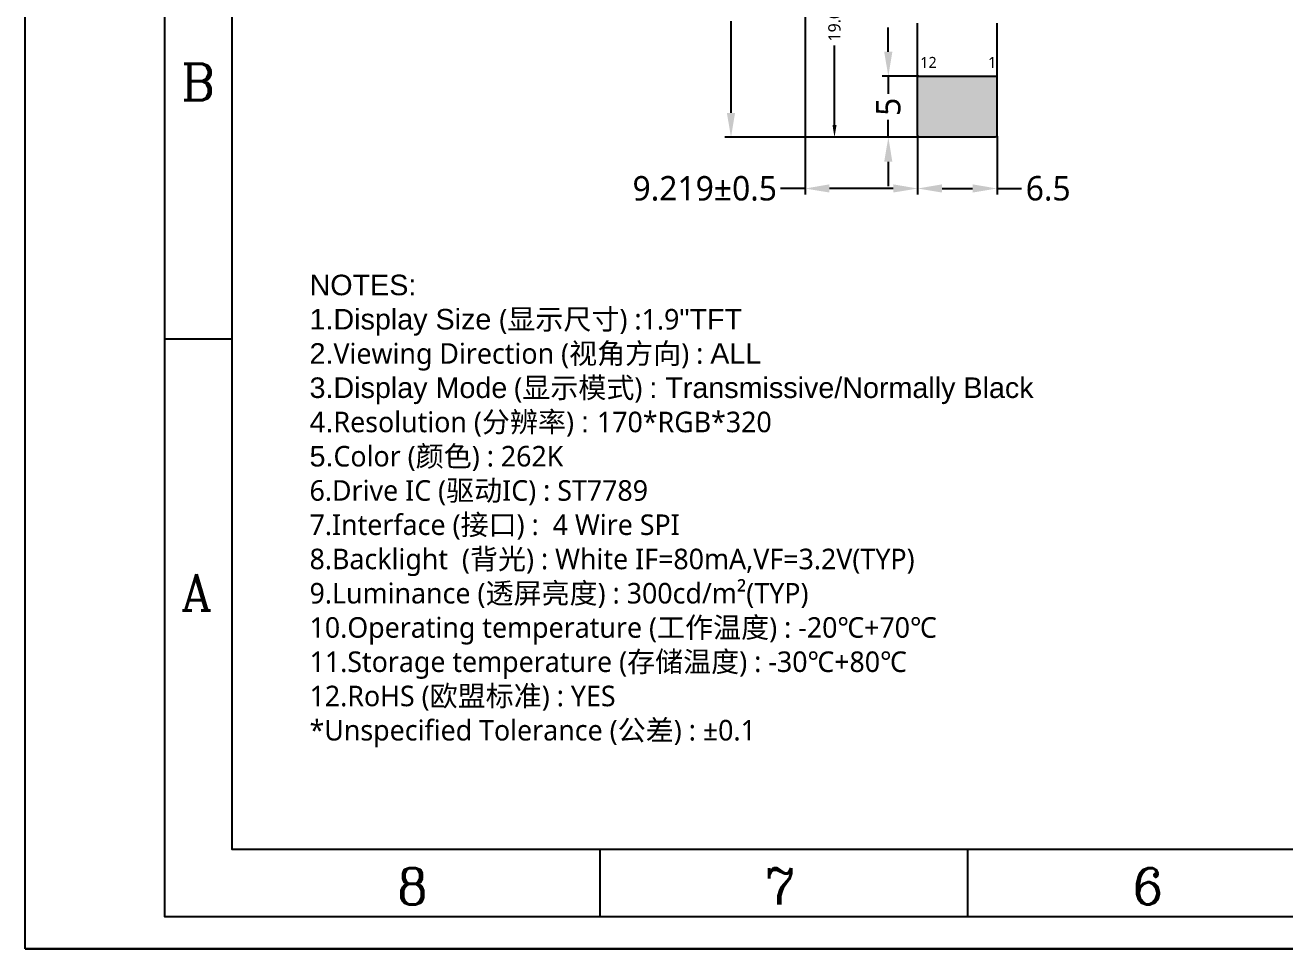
# Model space of a CAD drawing. Header units: millimetres. Extents: x -137 to 1106, y 1691 to 1989.
# Drawn here: x 831.6 to 934.7, y 1783.8 to 1859.4 of the extents above; entities that cross this region are included whole.
import ezdxf

# ---------------------------------------------------------------- set-up
doc = ezdxf.new("R2010")
doc.units = ezdxf.units.MM
doc.layers.add('1-标准图框', color=40, linetype='Continuous')
doc.layers.add('5-PIN文字', color=7, linetype='Continuous')
doc.styles.add('PIN文字1', font='', dxfattribs={"height": 4})
doc.styles.add('ROMANC', font='romanc.shx', dxfattribs={"bigfont": 'gbcbig.shx'})
doc.styles.add('ZY样式1', font='')
doc.styles.add('宋体', font='')
doc.styles.get('PIN文字1').set_extended_font_data('Microsoft YaHei')
doc.styles.get('ZY样式1').set_extended_font_data('Microsoft YaHei')
doc.styles.get('宋体').set_extended_font_data('Microsoft YaHei')
doc.dimstyles.new('ZY-G1-0.1默认', dxfattribs={"dimtxt": 1, "dimasz": 1, "dimexe": 0.5, "dimexo": 0.1, "dimgap": 0.5, "dimtad": 0, "dimdsep": 46, "dimtxsty": '宋体', "dimcen": 2, "dimclrd": 7, "dimclre": 7, "dimclrt": 7, "dimadec": 0, "dimazin": 2, "dimtp": 0.1, "dimtm": 0.1, "dimtfac": 1, "dimtmove": 0, "dimatfit": 3, "dimfxl": 1, "dimtolj": 1, "dimarcsym": 0})
doc.dimstyles.new('ZY-G2-0.05', dxfattribs={"dimtxt": 2, "dimasz": 2, "dimexe": 0.5, "dimexo": 0.1, "dimgap": 0.5, "dimtad": 0, "dimdsep": 46, "dimtxsty": '宋体', "dimcen": 2, "dimclrd": 7, "dimclre": 7, "dimclrt": 7, "dimadec": 0, "dimazin": 2, "dimtol": 1, "dimtp": 0.05, "dimtm": 0.05, "dimtfac": 1, "dimtmove": 0, "dimatfit": 3, "dimfxl": 1, "dimtolj": 1, "dimarcsym": 0})
doc.dimstyles.new('ZY-G2-0.1默认', dxfattribs={"dimtxt": 2, "dimasz": 2, "dimexe": 0.5, "dimexo": 0.1, "dimgap": 0.5, "dimtad": 0, "dimdec": 3, "dimdsep": 46, "dimtxsty": '宋体', "dimcen": 2, "dimclrd": 7, "dimclre": 7, "dimclrt": 7, "dimadec": 0, "dimazin": 2, "dimtp": 0.1, "dimtm": 0.1, "dimtfac": 1, "dimtdec": 3, "dimtmove": 0, "dimatfit": 3, "dimfxl": 1, "dimtolj": 1, "dimarcsym": 0})
doc.dimstyles.new('ZY-G2-0.5', dxfattribs={"dimtxt": 2, "dimasz": 2, "dimexe": 0.5, "dimexo": 0.1, "dimgap": 0.1, "dimtad": 0, "dimdec": 3, "dimdsep": 46, "dimtxsty": '宋体', "dimcen": 2, "dimclrd": 7, "dimclre": 7, "dimclrt": 7, "dimadec": 0, "dimazin": 2, "dimtol": 1, "dimtp": 0.5, "dimtm": 0.5, "dimtfac": 1, "dimtdec": 3, "dimtmove": 0, "dimatfit": 3, "dimfxl": 1, "dimtolj": 1, "dimarcsym": 0})

# ---------------------------------------------------------------- blocks, each defined once
blk = doc.blocks.new('*D392')
at = {"color": 7, "lineweight": -2, "transparency": 16777216}
for p, q in [((895.32, 1880.21), (888.86, 1880.21)), ((889.36, 1878.21), (889.36, 1870.7)), ((889.36, 1852.21), (889.36, 1859.72)), ((904.74, 1850.21), (888.86, 1850.21))]:
    blk.add_line(p, q, dxfattribs=at)
at = {"color": 7, "transparency": 16777216}
for points in [[(889.02, 1878.21), (889.69, 1878.21), (889.36, 1880.21)], [(889.02, 1852.21), (889.69, 1852.21), (889.36, 1850.21)]]:
    blk.add_solid(points, dxfattribs=at)
at = {"layer": 'Defpoints', "color": 0, "transparency": 16777216}
for p in [(895.42, 1880.21), (889.36, 1850.21), (904.84, 1850.21)]:
    blk.add_point(p, dxfattribs=at)
at = {"color": 7, "transparency": 16777216, "insert": (889.36, 1865.21), "char_height": 2, "attachment_point": 5, "rotation": 90, "style": '宋体'}
blk.add_mtext('\\A1;30±0.05', dxfattribs=at)
blk = doc.blocks.new('*D395')
at = {"color": 7, "lineweight": -2, "transparency": 16777216}
for p, q in [((902.24, 1857.21), (902.24, 1859.21)), ((904.74, 1855.21), (901.74, 1855.21)), ((902.24, 1855.21), (902.24, 1853.78)), ((902.24, 1850.21), (902.24, 1851.65)), ((904.74, 1850.21), (901.74, 1850.21)), ((902.24, 1848.21), (902.24, 1846.21))]:
    blk.add_line(p, q, dxfattribs=at)
at = {"color": 7, "transparency": 16777216}
for points in [[(901.9, 1857.21), (902.57, 1857.21), (902.24, 1855.21)], [(901.9, 1848.21), (902.57, 1848.21), (902.24, 1850.21)]]:
    blk.add_solid(points, dxfattribs=at)
at = {"layer": 'Defpoints', "color": 0, "transparency": 16777216}
for p in [(902.24, 1855.21), (904.84, 1855.21), (904.84, 1850.21)]:
    blk.add_point(p, dxfattribs=at)
at = {"color": 7, "transparency": 16777216, "insert": (902.24, 1852.71), "char_height": 2, "attachment_point": 5, "rotation": 90, "style": '宋体'}
blk.add_mtext('\\A1;5', dxfattribs=at)
blk = doc.blocks.new('*D404')
at = {"color": 7, "lineweight": -2, "transparency": 16777216}
for p, q in [((895.42, 1880.11), (895.42, 1845.52)), ((904.64, 1850.31), (904.64, 1845.52)), ((895.42, 1846.02), (893.42, 1846.02)), ((902.64, 1846.02), (897.42, 1846.02))]:
    blk.add_line(p, q, dxfattribs=at)
at = {"color": 7, "transparency": 16777216}
for points in [[(897.42, 1846.36), (897.42, 1845.69), (895.42, 1846.02)], [(902.64, 1846.36), (902.64, 1845.69), (904.64, 1846.02)]]:
    blk.add_solid(points, dxfattribs=at)
at = {"layer": 'Defpoints', "color": 0, "transparency": 16777216}
for p in [(895.42, 1880.21), (904.64, 1850.41), (895.42, 1846.02)]:
    blk.add_point(p, dxfattribs=at)
at = {"color": 7, "transparency": 16777216, "insert": (887.21, 1846.02), "char_height": 2, "attachment_point": 5, "style": '宋体'}
blk.add_mtext('\\A1;9.219±0.5', dxfattribs=at)
blk = doc.blocks.new('*D405')
at = {"color": 7, "lineweight": -2, "transparency": 16777216}
for p, q in [((904.64, 1850.31), (904.64, 1845.52)), ((911.14, 1850.31), (911.14, 1845.52)), ((906.64, 1846.02), (909.14, 1846.02)), ((911.14, 1846.02), (913.14, 1846.02))]:
    blk.add_line(p, q, dxfattribs=at)
at = {"color": 7, "transparency": 16777216}
for points in [[(906.64, 1846.36), (906.64, 1845.69), (904.64, 1846.02)], [(909.14, 1846.36), (909.14, 1845.69), (911.14, 1846.02)]]:
    blk.add_solid(points, dxfattribs=at)
at = {"layer": 'Defpoints', "color": 0, "transparency": 16777216}
for p in [(904.64, 1850.41), (911.14, 1850.41), (911.14, 1846.02)]:
    blk.add_point(p, dxfattribs=at)
at = {"color": 7, "transparency": 16777216, "insert": (915.33, 1846.02), "char_height": 2, "attachment_point": 5, "style": '宋体'}
blk.add_mtext('\\A1;6.5', dxfattribs=at)
blk = doc.blocks.new('*D396')
at = {"color": 7, "lineweight": -2, "transparency": 16777216}
for p, q in [((901.06, 1869.22), (897.33, 1869.22)), ((897.83, 1868.22), (897.83, 1861.72)), ((897.83, 1851.21), (897.83, 1857.72)), ((901.06, 1850.21), (897.33, 1850.21))]:
    blk.add_line(p, q, dxfattribs=at)
at = {"color": 7, "transparency": 16777216}
for points in [[(897.67, 1868.22), (898, 1868.22), (897.83, 1869.22)], [(897.67, 1851.21), (898, 1851.21), (897.83, 1850.21)]]:
    blk.add_solid(points, dxfattribs=at)
at = {"layer": 'Defpoints', "color": 0, "transparency": 16777216}
for p in [(901.16, 1869.22), (897.83, 1850.21), (901.16, 1850.21)]:
    blk.add_point(p, dxfattribs=at)
at = {"color": 7, "transparency": 16777216, "insert": (897.83, 1859.72), "char_height": 1, "attachment_point": 5, "rotation": 90, "style": '宋体'}
blk.add_mtext('\\A1;19.01', dxfattribs=at)

msp = doc.modelspace()

# ---------------------------------------------------------------- hatches: boundary and pattern name
h = msp.add_hatch(color=40)
h.dxf.hatch_style = 1
h.paths.add_polyline_path([(911.1359, 1855.2149), (904.6359, 1855.2149), (904.6359, 1850.4149, 0.41421356), (904.8359, 1850.2149), (910.9359, 1850.2149, 0.41421356), (911.1359, 1850.4149)])

# ---------------------------------------------------------------- linework, layer by layer
at = {"color": 40}
msp.add_line((904.6359, 1855.2149), (911.1359, 1855.2149), dxfattribs=at)
msp.add_lwpolyline([(911.1359, 1859.5631), (911.1359, 1850.4149, -0.41421356), (910.9359, 1850.2149), (904.8359, 1850.2149, -0.41421356), (904.6359, 1850.4149), (904.6359, 1859.5624)], format="xyb", dxfattribs=at)
at = {"layer": '1-标准图框', "color": 7}
for p, q in [((848.5202, 1833.7003), (843.0059, 1833.7003)), ((878.6372, 1786.404), (878.6372, 1791.9184)), ((908.7541, 1786.404), (908.7541, 1791.9184))]:
    msp.add_line(p, q, dxfattribs=at)
for points in [[(843.0059, 1964.5605), (1094.9701, 1964.5605), (1094.9701, 1786.404), (843.0059, 1786.404)], [(848.5202, 1959.0461), (1089.4557, 1959.0461), (1089.4557, 1791.9184), (848.5202, 1791.9184)]]:
    msp.add_lwpolyline(points, close=True, dxfattribs=at)
at = {"layer": '5-PIN文字'}
for p, q in [((831.5697, 1783.7815), (831.5697, 1966.5817)), ((1105.7699, 1783.7815), (831.5697, 1783.7815)), ((831.5697, 1783.7815), (1105.7699, 1783.7815))]:
    msp.add_line(p, q, dxfattribs=at)

# ---------------------------------------------------------------- texts
at = {"color": 40, "attachment_point": 1, "style": 'PIN文字1'}
for s, insert, char_height in [('12', (904.8545, 1856.7926), 0.90306), ('1', (910.4081, 1856.7926), 0.9031)]:
    msp.add_mtext_dynamic_manual_height_columns(s, width=0.102934, gutter_width=4.5153, heights=[0], dxfattribs=dict(at, insert=insert, char_height=char_height))
at = {"layer": '1-标准图框', "color": 7, "style": 'ROMANC'}
for s, p in [('B', (844.3188, 1853.254)), ('A', (844.3188, 1811.4721)), ('8', (861.9954, 1787.4106)), ('7', (892.1124, 1787.4106)), ('6', (922.2293, 1787.4106))]:
    msp.add_text(s, height=2.9693, dxfattribs=at).set_placement(p)
at = {"layer": '1-标准图框', "color": 7, "insert": (854.8515, 1838.9649), "char_height": 1.6819256, "width": 70.86806, "attachment_point": 1, "style": 'ZY样式1'}
msp.add_mtext('{\\fArial|b0|i0|c0|p34;\\C0;NOTES:\\P1.Display\\fArial|b0|i0|c134|p34; \\fArial|b0|i0|c0|p34;Size \\fMicrosoft YaHei|b0|i0|c134|p34;(显示尺寸) :1.9\\fArial|b0|i0|c0|p34;"TFT\\P2.\\fMicrosoft YaHei|b0|i0|c134|p34;Viewing Direction (视角方向) : \\fArial|b0|i0|c0|p34;\\C7;ALL\\P3.Display Mode\\fMicrosoft YaHei|b0|i0|c134|p34;\\C0; (显示模式) \\fArial|b0|i0|c0|p34;\\C7;: Transmissive\\C0;/Normally\\fArial|b0|i0|c134|p34; \\fArial|b0|i0|c0|p34;Black\\C7;\\P4.\\fMicrosoft YaHei|b0|i0|c134|p34;\\C0;Resolution (分辨率) \\fArial|b0|i0|c0|p34;\\C7;: \\fMicrosoft YaHei|b0|i0|c134|p34;\\C0;170*RGB*320\\P\\fArial|b0|i0|c0|p34;\\C7;5.\\fMicrosoft YaHei|b0|i0|c134|p34;\\C0;Color (颜色) : 262K\\P6.Drive IC (驱动IC) : ST7789\\P7.Interface (接口) :  4 Wire SPI\\P\\fMicrosoft JhengHei|b0|i0|c134|p34;8.Backlight \\fMicrosoft YaHei|b0|i0|c134|p34; (背光) : White IF=80mA,VF=3.2V(TYP)\\P9.Luminance (透屏亮度) : 300cd/m²(TYP)\\P10.Operating temperature (工作温度) : -20℃+70℃\\P11.Storage temperature (存储温度) : -30℃+80℃\\P12.RoHS (欧盟标准) : YES\\P*Unspecified Tolerance (公差) : %%P0.1}', dxfattribs=at)

# ---------------------------------------------------------------- dimensions: what is measured, and where the dimension line sits
at = {"color": 40}
for base, p2, dimstyle, picture, middle in [((895.4166, 1846.024), (895.4166, 1880.2099), 'ZY-G2-0.5', '*D404', (887.2068, 1846.024)), ((911.1359, 1846.024), (911.1359, 1850.4149), 'ZY-G2-0.1默认', '*D405', (915.3337, 1846.024))]:
    dim = msp.add_linear_dim(base=base, p1=(904.6359, 1850.4149), p2=p2, dimstyle=dimstyle, dxfattribs=at)
    dim.commit()
    dim.dimension.update_dxf_attribs({"geometry": picture, "text_midpoint": middle})
dim = msp.add_linear_dim(base=(889.3571430303, 1850.2148989337), p1=(895.4165663133, 1880.2098989337), p2=(904.8358556351, 1850.2148989337), angle=90, dimstyle='ZY-G2-0.05', override={"dimtfillclr": 3}, dxfattribs=at)
dim.commit()
dim.dimension.update_dxf_attribs({"geometry": '*D392', "text_midpoint": (889.3571430303, 1865.2123989337), "dimtype": 160})
for base, p1, p2, dimstyle, picture, middle in [((897.8344783949, 1850.2148989337), (901.1615663133, 1869.2198989337), (901.1615663133, 1850.2148989337), 'ZY-G1-0.1默认', '*D396', (897.8344783949, 1859.7173989337)), ((902.2371, 1855.2149), (904.8359, 1850.2149), (904.8359, 1855.2149), 'ZY-G2-0.1默认', '*D395', (902.2371, 1852.7149))]:
    dim = msp.add_linear_dim(base=base, p1=p1, p2=p2, angle=90, dimstyle=dimstyle, dxfattribs=at)
    dim.commit()
    dim.dimension.update_dxf_attribs({"geometry": picture, "text_midpoint": middle})

doc.saveas('drawing.dxf')
